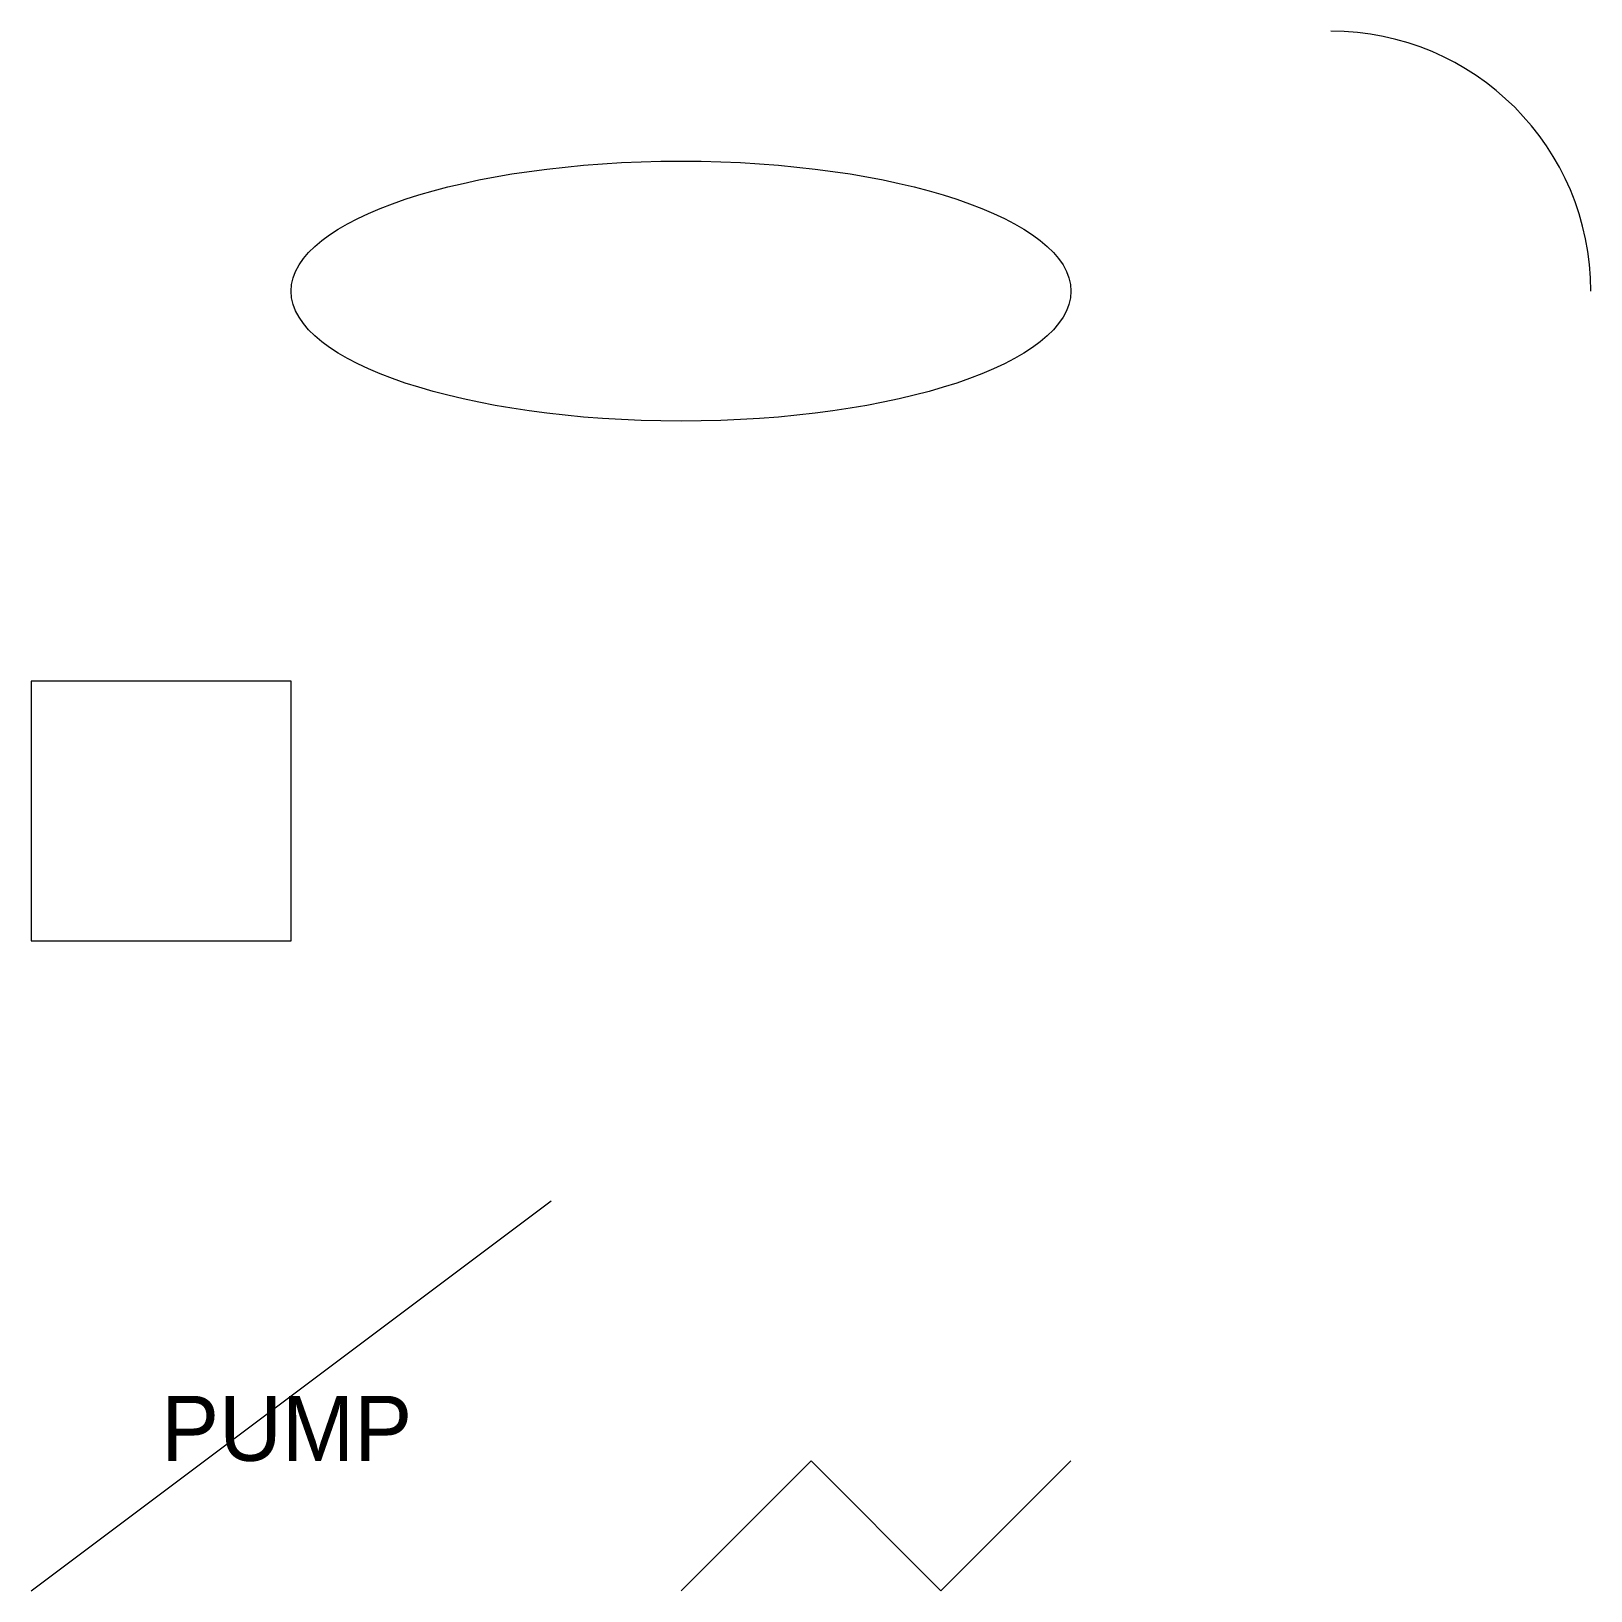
# Model space of a CAD drawing. Header units: feet. Extents: x 0 to 12, y 0 to 12.
import ezdxf

# ---------------------------------------------------------------- set-up
doc = ezdxf.new("R2010")
doc.units = ezdxf.units.FT
doc.header["$LTSCALE"] = 0.2
doc.layers.add('1', color=7, linetype='Continuous', lineweight=13)
doc.layers.add('2', color=7, linetype='Continuous', lineweight=13)

msp = doc.modelspace()

# ---------------------------------------------------------------- linework, layer by layer
at = {"layer": '1'}
msp.add_line((0, 0), (4, 3), dxfattribs=at)
msp.add_lwpolyline([(5, 0), (6, 1), (7, 0), (8, 1)], dxfattribs=at)
msp.add_arc((10, 10), 2, 0, 90, dxfattribs=at)
msp.add_ellipse((5, 10), major_axis=(3, 0), ratio=0.333333, dxfattribs=at)
at = {"layer": '2'}
msp.add_lwpolyline([(0, 5), (2, 5), (2, 7), (0, 7)], close=True, dxfattribs=at)

# ---------------------------------------------------------------- texts
at = {"layer": '1'}
msp.add_text('PUMP', height=0.5, dxfattribs=at).set_placement((1, 1))

doc.saveas('drawing.dxf')
